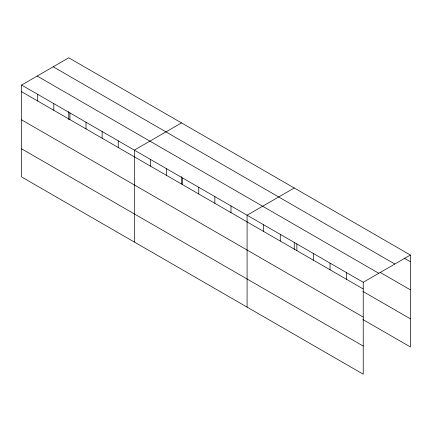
<?xml version="1.0" encoding="UTF-8"?>
<svg xmlns="http://www.w3.org/2000/svg" width="432" height="432" viewBox="0 0 432 432"><rect width="100%" height="100%" fill="white"/><g stroke="black" fill="none" stroke-linecap="round" stroke-linejoin="round"><path stroke-width="0.65" d="M363.236 317.088L363.236 282.28L21.6 85.034L21.6 176.953L363.236 374.193L363.236 317.088L21.6 119.848M362.907 319.545L410.4 346.966L410.4 255.047L68.764 57.807L21.6 85.034M181.505 122.899L134.341 150.125L134.341 242.044M294.246 187.985L247.082 215.217L247.082 307.13M363.236 282.28L410.4 255.047M404.104 258.098L410.4 261.733M53.201 66.793L394.837 264.033M380.074 272.349L410.4 289.861M37.163 76.048L378.799 273.294M21.6 91.719L363.236 288.965M362.907 291.422L410.4 318.838M21.6 148.824L363.236 346.07M346.642 272.695L346.642 279.385M330.048 263.115L330.048 269.806M313.454 253.535L313.454 260.221M296.86 243.956L296.86 250.641M294.246 242.341L294.246 249.755M280.271 234.376L280.271 241.061M263.677 224.797L263.677 231.482M230.974 205.918L230.974 212.603M214.871 196.619L214.871 203.305M198.763 187.321L198.763 194.006M182.655 178.022L182.655 184.707M181.505 176.58L181.505 183.989M166.552 168.723L166.552 175.408M150.444 159.424L150.444 166.109M118.233 140.827L118.233 147.512M102.13 131.528L102.13 138.213M86.022 122.229L86.022 128.914M69.919 112.93L69.919 119.615M68.764 111.488L68.764 119.572M53.811 103.631L53.811 110.317M37.708 94.333L37.708 101.018"/></g></svg>
